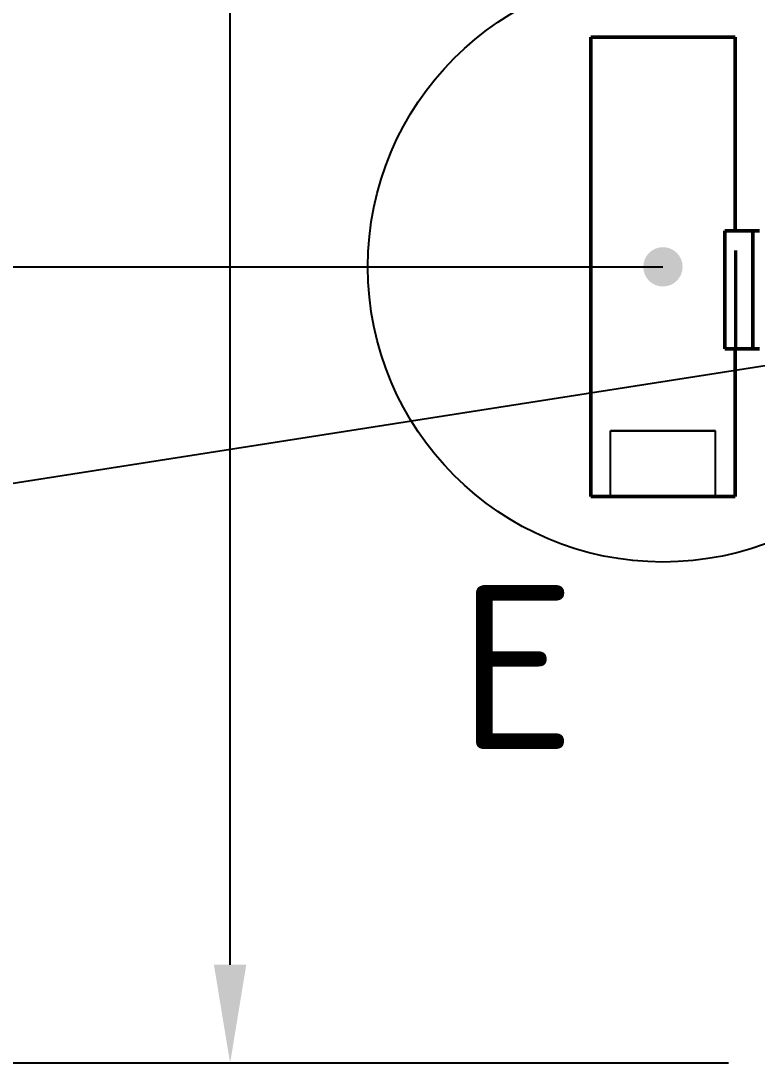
# Model space of a CAD drawing. Header units: millimetres. Extents: x 0 to 420, y 0 to 297.
# Drawn here: x 46.62 to 69.07, y 171 to 202.78 of the extents above; entities that cross this region are included whole.
import ezdxf
from ezdxf.enums import TextEntityAlignment as Align

# ---------------------------------------------------------------- set-up
doc = ezdxf.new("R2010")
doc.units = ezdxf.units.MM
doc.linetypes.add('ISO02-TRAZOS', pattern=[3.75, 3, -0.75])
for name, color, linetype, lineweight in [('01-VISIBLE', 7, 'CONTINUOUS', 50), ('02-OCULTA', 4, 'ISO02-TRAZOS', 25), ('04-COTA', 3, 'CONTINUOUS', 25), ('06-TEXTO', 7, 'CONTINUOUS', 25), ('08-FINA', 5, 'CONTINUOUS', 25)]:
    doc.layers.add(name, color=color, linetype=linetype, lineweight=lineweight)
doc.styles.add('ISO3098', font='isocpeur.ttf')
doc.dimstyles.new('FLAMA-ISO', dxfattribs={"dimtxt": 3.5, "dimasz": 3, "dimexe": 2, "dimexo": 1, "dimgap": 1, "dimtad": 1, "dimdec": 1, "dimtxsty": 'ISO3098', "dimcen": 2.5, "dimclrd": 3, "dimclre": 3, "dimclrt": 3, "dimazin": 3, "dimtfac": 1, "dimtmove": 0, "dimatfit": 3, "dimlwd": 25, "dimlwe": 25})

msp = doc.modelspace()

# ---------------------------------------------------------------- hatches: boundary and pattern name
at = {"layer": '08-FINA'}
h = msp.add_hatch(color=7, dxfattribs=at)
h.dxf.hatch_style = 1
edge = h.paths.add_edge_path()
edge.add_arc((66.2, 195.28), 0.6, 0, 360)

# ---------------------------------------------------------------- linework, layer by layer
at = {"layer": '01-VISIBLE'}
for p, q in [((64, 188.28), (64, 202.28)), ((68.4, 196.38), (68.4, 202.28)), ((68.091, 196.38), (68.946, 196.38)), ((68.091, 192.78), (68.091, 196.38)), ((68.946, 192.78), (68.946, 196.38)), ((68.091, 192.78), (68.946, 192.78)), ((68.4, 188.28), (68.4, 192.78))]:
    msp.add_line(p, q, dxfattribs=at)
for points in [[(64, 202.28), (64.1, 202.28), (64.2, 202.28), (64.3, 202.28), (64.4, 202.28), (64.5, 202.28), (64.6, 202.28), (64.7, 202.28), (64.8, 202.28), (64.9, 202.28), (65, 202.28), (65.1, 202.28), (65.2, 202.28), (65.3, 202.28), (65.4, 202.28), (65.5, 202.28), (65.6, 202.28), (65.7, 202.28), (65.8, 202.28), (65.9, 202.28), (66, 202.28), (66.1, 202.28), (66.2, 202.28), (66.3, 202.28), (66.4, 202.28), (66.5, 202.28), (66.6, 202.28), (66.7, 202.28), (66.8, 202.28), (66.9, 202.28), (67, 202.28), (67.1, 202.28), (67.2, 202.28), (67.3, 202.28), (67.4, 202.28), (67.5, 202.28), (67.6, 202.28), (67.7, 202.28), (67.8, 202.28), (67.9, 202.28), (68, 202.28), (68.1, 202.28), (68.2, 202.28), (68.3, 202.28), (68.4, 202.28)], [(68.946, 196.38), (69.046, 196.38), (69.147, 196.38)], [(68.946, 192.78), (69.046, 192.78), (69.147, 192.78)], [(64, 188.28), (64.1, 188.28), (64.2, 188.28), (64.3, 188.28), (64.4, 188.28), (64.5, 188.28), (64.6, 188.28), (64.7, 188.28), (64.8, 188.28), (64.9, 188.28), (65, 188.28), (65.1, 188.28), (65.2, 188.28), (65.3, 188.28), (65.4, 188.28), (65.5, 188.28), (65.6, 188.28), (65.7, 188.28), (65.8, 188.28), (65.9, 188.28), (66, 188.28), (66.1, 188.28), (66.2, 188.28), (66.3, 188.28), (66.4, 188.28), (66.5, 188.28), (66.6, 188.28), (66.7, 188.28), (66.8, 188.28), (66.9, 188.28), (67, 188.28), (67.1, 188.28), (67.2, 188.28), (67.3, 188.28), (67.4, 188.28), (67.5, 188.28), (67.6, 188.28), (67.7, 188.28), (67.8, 188.28), (67.9, 188.28), (68, 188.28), (68.1, 188.28), (68.2, 188.28), (68.3, 188.28), (68.4, 188.28)]]:
    msp.add_lwpolyline(points, dxfattribs=at)
at = {"layer": '02-OCULTA'}
for p, q in [((68.091, 192.78), (68.091, 196.38)), ((68.091, 196.38), (68.946, 196.38)), ((68.4, 192.78), (68.4, 196.38)), ((68.44, 192.78), (68.44, 196.38)), ((68.946, 192.78), (68.946, 196.38)), ((68.091, 192.78), (68.946, 192.78)), ((64.6, 188.28), (64.6, 190.28)), ((67.8, 188.28), (67.8, 190.28))]:
    msp.add_line(p, q, dxfattribs=at)
for points in [[(68.4, 202.28), (68.3, 202.28), (68.2, 202.28), (68.1, 202.28), (68, 202.28), (67.9, 202.28), (67.8, 202.28), (67.7, 202.28), (67.6, 202.28), (67.5, 202.28), (67.4, 202.28), (67.3, 202.28), (67.2, 202.28), (67.1, 202.28), (67, 202.28), (66.9, 202.28), (66.8, 202.28), (66.7, 202.28), (66.6, 202.28), (66.5, 202.28), (66.4, 202.28), (66.3, 202.28), (66.2, 202.28), (66.1, 202.28), (66, 202.28), (65.9, 202.28), (65.8, 202.28), (65.7, 202.28), (65.6, 202.28), (65.5, 202.28), (65.4, 202.28), (65.3, 202.28), (65.2, 202.28), (65.1, 202.28), (65, 202.28), (64.9, 202.28), (64.8, 202.28), (64.7, 202.28), (64.6, 202.28), (64.5, 202.28), (64.4, 202.28), (64.3, 202.28), (64.2, 202.28), (64.1, 202.28), (64, 202.28)], [(68.091, 196.38), (68.15, 196.38), (68.208, 196.38), (68.266, 196.38), (68.324, 196.38), (68.382, 196.38), (68.44, 196.38)], [(68.44, 196.38), (68.382, 196.38), (68.324, 196.38), (68.266, 196.38), (68.208, 196.38), (68.15, 196.38), (68.091, 196.38)], [(69.147, 196.38), (69.046, 196.38), (68.946, 196.38)], [(68.091, 192.78), (68.15, 192.78), (68.208, 192.78), (68.266, 192.78), (68.324, 192.78), (68.382, 192.78), (68.44, 192.78)], [(68.44, 192.78), (68.382, 192.78), (68.324, 192.78), (68.266, 192.78), (68.208, 192.78), (68.15, 192.78), (68.091, 192.78)], [(69.147, 192.78), (69.046, 192.78), (68.946, 192.78)], [(67.8, 190.28), (67.7, 190.28), (67.6, 190.28), (67.5, 190.28), (67.4, 190.28), (67.3, 190.28), (67.2, 190.28), (67.1, 190.28), (67, 190.28), (66.9, 190.28), (66.8, 190.28), (66.7, 190.28), (66.6, 190.28), (66.5, 190.28), (66.4, 190.28), (66.3, 190.28), (66.2, 190.28), (66.1, 190.28), (66, 190.28), (65.9, 190.28), (65.8, 190.28), (65.7, 190.28), (65.6, 190.28), (65.5, 190.28), (65.4, 190.28), (65.3, 190.28), (65.2, 190.28), (65.1, 190.28), (65, 190.28), (64.9, 190.28), (64.8, 190.28), (64.7, 190.28), (64.6, 190.28)], [(64.6, 190.28), (64.7, 190.28), (64.8, 190.28), (64.9, 190.28), (65, 190.28), (65.1, 190.28), (65.2, 190.28), (65.3, 190.28), (65.4, 190.28), (65.5, 190.28), (65.6, 190.28), (65.7, 190.28), (65.8, 190.28), (65.9, 190.28), (66, 190.28), (66.1, 190.28), (66.2, 190.28), (66.3, 190.28), (66.4, 190.28), (66.5, 190.28), (66.6, 190.28), (66.7, 190.28), (66.8, 190.28), (66.9, 190.28), (67, 190.28), (67.1, 190.28), (67.2, 190.28), (67.3, 190.28), (67.4, 190.28), (67.5, 190.28), (67.6, 190.28), (67.7, 190.28), (67.8, 190.28)], [(68.4, 188.28), (68.3, 188.28), (68.2, 188.28), (68.1, 188.28), (68, 188.28), (67.9, 188.28), (67.8, 188.28), (67.7, 188.28), (67.6, 188.28), (67.5, 188.28), (67.4, 188.28), (67.3, 188.28), (67.2, 188.28), (67.1, 188.28), (67, 188.28), (66.9, 188.28), (66.8, 188.28), (66.7, 188.28), (66.6, 188.28), (66.5, 188.28), (66.4, 188.28), (66.3, 188.28), (66.2, 188.28), (66.1, 188.28), (66, 188.28), (65.9, 188.28), (65.8, 188.28), (65.7, 188.28), (65.6, 188.28), (65.5, 188.28), (65.4, 188.28), (65.3, 188.28), (65.2, 188.28), (65.1, 188.28), (65, 188.28), (64.9, 188.28), (64.8, 188.28), (64.7, 188.28), (64.6, 188.28), (64.5, 188.28), (64.4, 188.28), (64.3, 188.28), (64.2, 188.28), (64.1, 188.28), (64, 188.28)], [(67.8, 188.28), (67.7, 188.28), (67.6, 188.28), (67.5, 188.28), (67.4, 188.28), (67.3, 188.28), (67.2, 188.28), (67.1, 188.28), (67, 188.28), (66.9, 188.28), (66.8, 188.28), (66.7, 188.28), (66.6, 188.28), (66.5, 188.28), (66.4, 188.28), (66.3, 188.28), (66.2, 188.28), (66.1, 188.28), (66, 188.28), (65.9, 188.28), (65.8, 188.28), (65.7, 188.28), (65.6, 188.28), (65.5, 188.28), (65.4, 188.28), (65.3, 188.28), (65.2, 188.28), (65.1, 188.28), (65, 188.28), (64.9, 188.28), (64.8, 188.28), (64.7, 188.28), (64.6, 188.28)], [(64.6, 188.28), (64.7, 188.28), (64.8, 188.28), (64.9, 188.28), (65, 188.28), (65.1, 188.28), (65.2, 188.28), (65.3, 188.28), (65.4, 188.28), (65.5, 188.28), (65.6, 188.28), (65.7, 188.28), (65.8, 188.28), (65.9, 188.28), (66, 188.28), (66.1, 188.28), (66.2, 188.28), (66.3, 188.28), (66.4, 188.28), (66.5, 188.28), (66.6, 188.28), (66.7, 188.28), (66.8, 188.28), (66.9, 188.28), (67, 188.28), (67.1, 188.28), (67.2, 188.28), (67.3, 188.28), (67.4, 188.28), (67.5, 188.28), (67.6, 188.28), (67.7, 188.28), (67.8, 188.28)]]:
    msp.add_lwpolyline(points, dxfattribs=at)
at = {"layer": '08-FINA'}
for p, q in [((35, 195.28), (66.2, 195.28)), ((34.952, 186.898), (84.096, 194.58))]:
    msp.add_line(p, q, dxfattribs=at)
msp.add_circle((66.2, 195.28), 9, dxfattribs=at)

# ---------------------------------------------------------------- texts
at = {"layer": '06-TEXTO', "style": 'ISO3098'}
msp.add_text('E', height=5, dxfattribs=at).set_placement((61.754, 183.064), align=Align.MIDDLE_CENTER)

# ---------------------------------------------------------------- dimensions: what is measured, and where the dimension line sits
at = {"layer": '04-COTA'}
for base, p1, p2 in [((42, 171), (64, 171), (64, 267)), ((53, 171), (69.2, 171), (81.5, 248.9))]:
    msp.add_linear_dim(base=base, p1=p1, p2=p2, angle=90, dimstyle='FLAMA-ISO', override={"dimlfac": 5}, dxfattribs=at).render()

doc.saveas('drawing.dxf')
